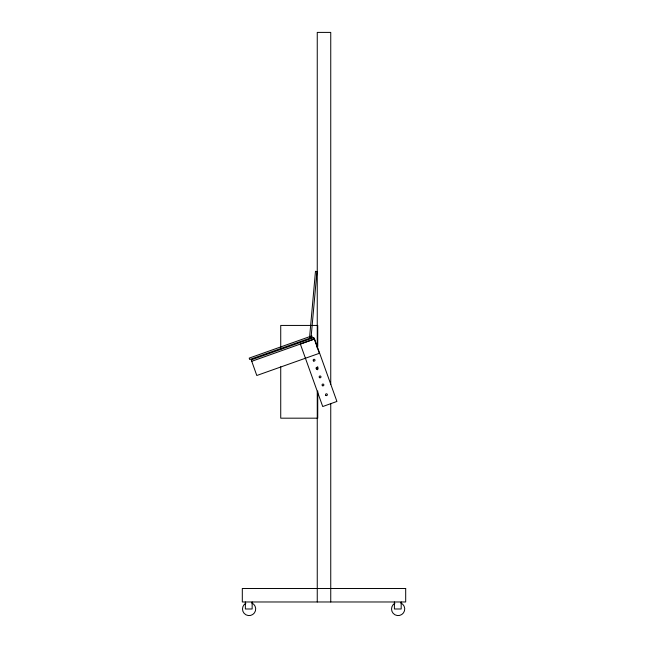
<?xml version="1.0" encoding="UTF-8"?>
<svg xmlns="http://www.w3.org/2000/svg" width="648" height="648" viewBox="0 0 648 648"><rect width="100%" height="100%" fill="white"/><g stroke="black" fill="none" stroke-linecap="round" stroke-linejoin="round"><path stroke-width="0.97" d="M251.756 361.292L314.296 339.098M401.185 601.976L401.185 608.99L394.405 608.99L394.405 601.976M330.747 384.466L330.747 32.4L317.253 32.4L317.253 348.041M330.747 403.688L330.747 601.976M317.739 346.599L317.739 325.434L280.73 325.434L280.73 349.628M317.739 366.76L317.739 369.789M317.739 390.955L317.739 418.179L280.73 418.179L280.73 366.76M317.253 367.262L317.253 369.287M317.253 391.546L317.253 601.976M252.145 601.976L252.145 608.99L245.365 608.99L245.365 601.976M251.78 602.956A6.61 6.61 0 0 1 254.421 612.903A6.61 6.61 0 0 1 244.142 613.364A6.61 6.61 0 0 1 245.876 603.223M400.82 602.956A6.61 6.61 0 0 1 403.461 612.903A6.61 6.61 0 0 1 393.182 613.364A6.61 6.61 0 0 1 394.916 603.223M315.479 271.358L309.574 337.462L311.064 337.6L316.969 271.496L315.479 271.358M314.539 338.977L300.348 344.064L322.728 406.539L336.92 401.452L314.539 338.977M311.753 335.923L249.205 358.117L249.707 359.527L312.255 337.333L311.753 335.923M313.794 337.689L251.254 359.883L256.794 375.5L319.334 353.306L313.794 337.689M405.689 588.489L242.311 588.489L242.311 601.976L405.689 601.976L405.689 588.489M313.6 360.976A0.923 0.923 0 0 0 315.009 360.223A0.923 0.923 0 0 0 313.656 359.381A0.923 0.923 0 0 0 313.6 360.976M316.475 369.004A0.923 0.923 0 0 0 317.885 368.25A0.923 0.923 0 0 0 316.532 367.408A0.923 0.923 0 0 0 316.475 369.004M319.577 377.663A0.923 0.923 0 0 0 320.987 376.917A0.923 0.923 0 0 0 319.634 376.075A0.923 0.923 0 0 0 319.577 377.663M322.469 385.73A0.923 0.923 0 0 0 323.879 384.985A0.923 0.923 0 0 0 322.526 384.143A0.923 0.923 0 0 0 322.469 385.73M325.96 395.491A0.923 0.923 0 0 0 327.37 394.737A0.923 0.923 0 0 0 326.017 393.895A0.923 0.923 0 0 0 325.96 395.491"/></g></svg>
